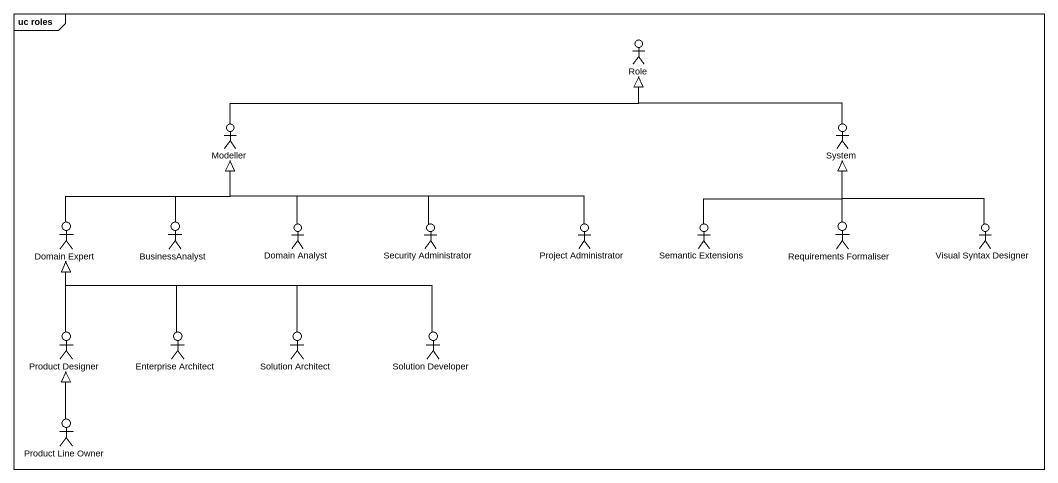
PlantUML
@startuml
mainframe uc roles
actor Role
actor Modeller
actor System
actor "Domain Expert" as Domain_Expert
actor BusinessAnalyst
actor "Domain Analyst" as Domain_Analyst
actor "Security Administrator" as Security_Administrator
actor "Project Administrator" as Project_Administrator
actor "Semantic Extensions" as Semantic_Extensions
actor "Requirements Formaliser" as Requirements_Formaliser
actor "Visual Syntax Designer" as Visual_Syntax_Designer
actor "Product Designer" as Product_Designer
actor "Enterprise Architect" as Enterprise_Architect
actor "Solution Architect" as Solution_Architect
actor "Solution Developer" as Solution_Developer
actor "Product Line Owner" as Product_Line_Owner
Modeller -right-|> Role
System -left-|> Role
Domain_Expert -up-|> Modeller
BusinessAnalyst -up-|> Modeller
Domain_Analyst -up-|> Modeller
Security_Administrator -left-|> Modeller
Project_Administrator -left-|> Modeller
Semantic_Extensions -up-|> System
Requirements_Formaliser -up-|> System
Visual_Syntax_Designer -up-|> System
Product_Designer -up-|> Domain_Expert
Enterprise_Architect -up-|> Domain_Expert
Solution_Architect -left-|> Domain_Expert
Solution_Developer -left-|> Domain_Expert
Product_Line_Owner -up-|> Product_Designer
@enduml
